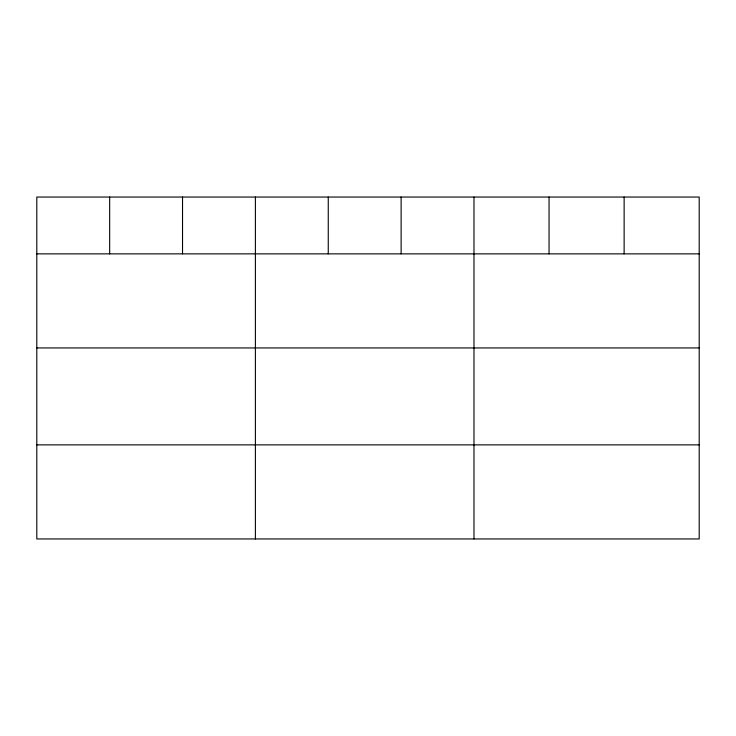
<?xml version="1.0" encoding="UTF-8"?>
<svg xmlns="http://www.w3.org/2000/svg" width="736" height="736" viewBox="0 0 736 736"><rect width="100%" height="100%" fill="white"/><g stroke="black" fill="none" stroke-linecap="round" stroke-linejoin="round"><path stroke-width="1.1" d="M699.2 347.944L699.2 197.046L36.8 197.046L36.8 538.954L699.2 538.954L699.2 347.944L36.8 347.944M36.8 253.865L699.2 253.865M36.8 444.875L699.2 444.875M624.128 197.046L624.128 253.865M549.056 197.046L549.056 253.865M473.984 197.046L473.984 538.954M401.12 197.046L401.12 253.865M328.256 197.046L328.256 253.865M255.392 197.046L255.392 538.954M182.528 197.046L182.528 253.865M109.664 197.046L109.664 253.865"/></g></svg>
